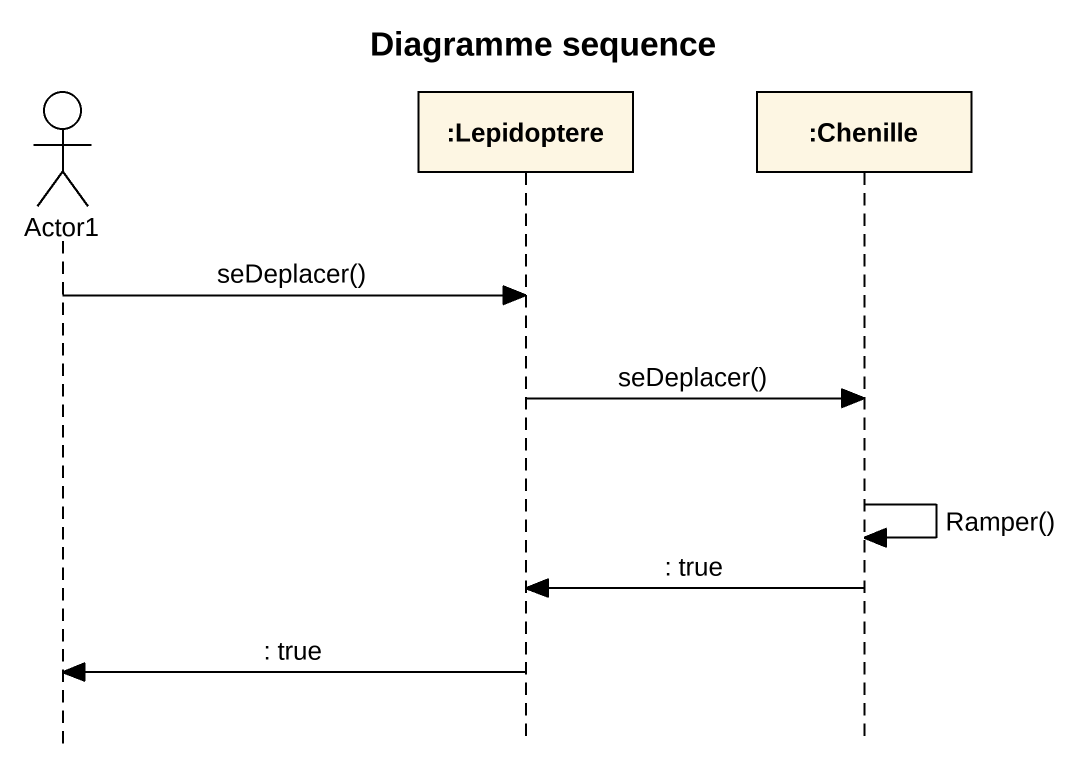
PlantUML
@startuml
title Diagramme sequence
hide footbox
actor Actor1
participant ":Lepidoptere" as Lepidoptere
participant ":Chenille" as Chenille

Actor1 -> Lepidoptere : seDeplacer()
Lepidoptere -> Chenille : seDeplacer()
Chenille -> Chenille : Ramper()
Chenille -> Lepidoptere : : true
Lepidoptere -> Actor1 : : true
@enduml
